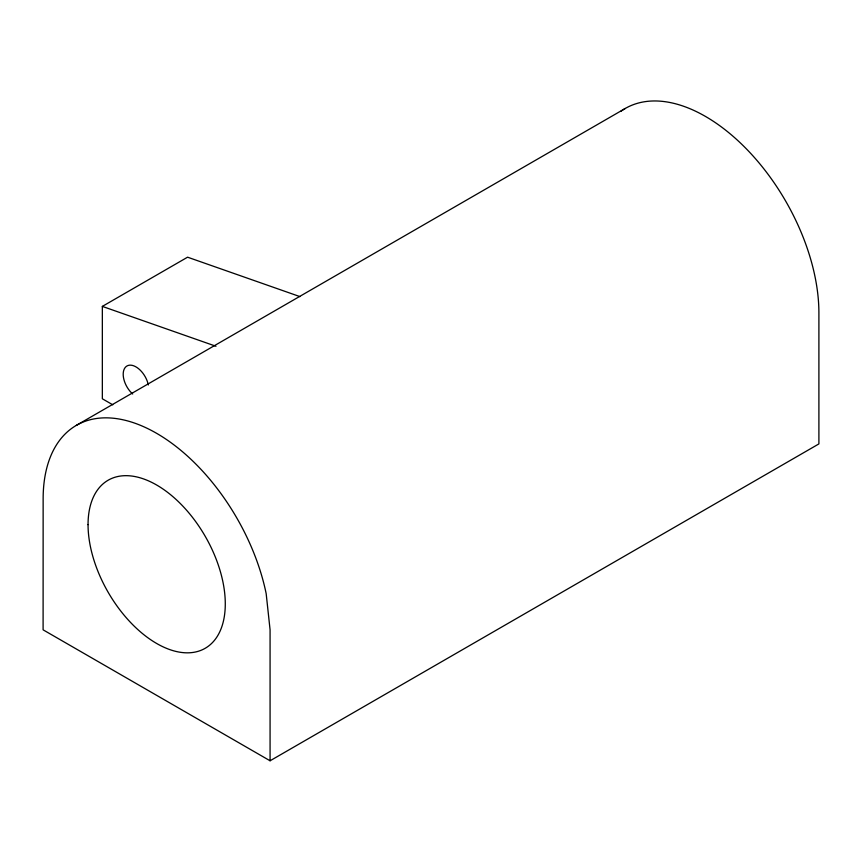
<?xml version="1.0" encoding="UTF-8"?>
<svg xmlns="http://www.w3.org/2000/svg" width="862" height="862" viewBox="0 0 862 862"><rect width="100%" height="100%" fill="white"/><g stroke="black" fill="none" stroke-linecap="round" stroke-linejoin="round"><path stroke-width="1.29" d="M299.954 296.614L187.582 257.188L102.341 306.398L102.341 398.783L112.782 404.806M76.373 425.365L625.241 108.472M270.075 760.78L270.075 629.788L266.175 593.67A160.429 92.622 60 0 0 141.788 425.882A160.429 92.622 60 0 0 43.143 498.796L43.1 629.831L270.075 760.78L818.9 443.908L818.9 312.928A160.44 92.633 60 0 0 745.986 148.469A160.44 92.633 60 0 0 620.963 111.22M102.341 306.398L215.985 346.265M132.673 393.999A18.08 10.441 60 0 1 126.94 365.994A18.08 10.441 60 0 1 148.329 384.958M88.053 524.646A97.029 56.019 60 0 0 190.976 652.674A97.029 56.019 60 0 0 190.976 515.454A97.029 56.019 60 0 0 88.053 524.646"/></g></svg>
